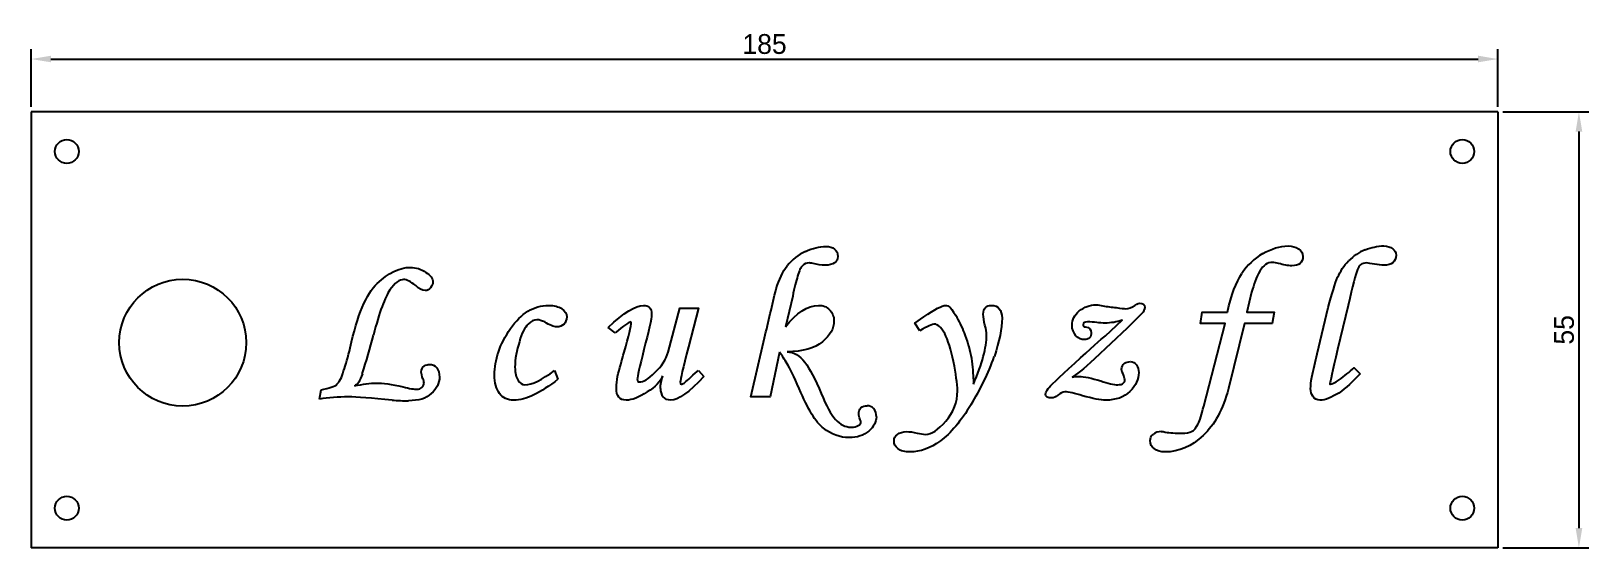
# Model space of a CAD drawing. Header units: millimetres. Extents: x 34 to 5984, y -3597 to 314.
# Drawn here: x 5787.5 to 5984, y 104.9 to 170.1 of the extents above; entities that cross this region are included whole.
import ezdxf

# ---------------------------------------------------------------- set-up
doc = ezdxf.new("R2010")
doc.units = ezdxf.units.MM
doc.dimstyles.new('ISO-25', dxfattribs={"dimtxt": 2.5, "dimasz": 2.5, "dimexe": 1.25, "dimexo": 0.625, "dimtad": 1, "dimdsep": 46, "dimtxsty": 'Standard', "dimcen": 2.5, "dimadec": 0, "dimazin": 0, "dimtfac": 1, "dimtmove": 0, "dimatfit": 3, "dimfxl": 1, "dimarcsym": 0})

# ---------------------------------------------------------------- blocks, each defined once
blk = doc.blocks.new('*D175')
at = {"color": 0, "lineweight": -2, "transparency": 16777216}
for p, q in [((5787.5, 160.52), (5787.5, 167.8)), ((5972.5, 160.52), (5972.5, 167.8)), ((5790, 166.55), (5970, 166.55))]:
    blk.add_line(p, q, dxfattribs=at)
at = {"color": 0, "transparency": 16777216}
for points in [[(5790, 166.97), (5790, 166.14), (5787.5, 166.55)], [(5970, 166.97), (5970, 166.14), (5972.5, 166.55)]]:
    blk.add_solid(points, dxfattribs=at)
at = {"layer": 'Defpoints', "color": 0, "transparency": 16777216}
for p in [(5972.5, 166.55), (5787.5, 159.89), (5972.5, 159.89)]:
    blk.add_point(p, dxfattribs=at)
at = {"color": 0, "transparency": 16777216, "insert": (5880, 168.43), "char_height": 2.5, "attachment_point": 5}
blk.add_mtext('185', dxfattribs=at)
blk = doc.blocks.new('*D176')
at = {"color": 0, "lineweight": -2, "transparency": 16777216}
for p, q in [((5973.12, 159.89), (5983.96, 159.89)), ((5982.71, 157.39), (5982.71, 107.39)), ((5973.12, 104.89), (5983.96, 104.89))]:
    blk.add_line(p, q, dxfattribs=at)
at = {"color": 0, "transparency": 16777216}
for points in [[(5982.29, 157.39), (5983.13, 157.39), (5982.71, 159.89)], [(5982.29, 107.39), (5983.13, 107.39), (5982.71, 104.89)]]:
    blk.add_solid(points, dxfattribs=at)
at = {"layer": 'Defpoints', "color": 0, "transparency": 16777216}
for p in [(5972.5, 159.89), (5972.5, 104.89), (5982.71, 104.89)]:
    blk.add_point(p, dxfattribs=at)
at = {"color": 0, "transparency": 16777216, "insert": (5980.84, 132.39), "char_height": 2.5, "attachment_point": 5, "rotation": 90}
blk.add_mtext('55', dxfattribs=at)

msp = doc.modelspace()

# ---------------------------------------------------------------- linework, layer by layer
for p, q in [((5972.5, 159.891), (5787.5, 159.891)), ((5787.5, 159.891), (5787.5, 104.891)), ((5972.5, 159.891), (5972.5, 104.891)), ((5972.5, 104.891), (5787.5, 104.891))]:
    msp.add_line(p, q)
at = {"color": 1, "lineweight": 25}
for points in [[(5881.876, 129.565), (5880.694, 123.936), (5878.262, 123.936), (5880, 131.372, -0.0031204), (5881.459, 137.557)], [(5906.338, 126.229, 0.0498004), (5906.06, 129.148, 0.038632), (5905.226, 131.997, 0.0472897), (5904.114, 134.221)], [(5923.017, 131.65), (5925.102, 133.595, -0.0784466), (5922.947, 133.248)], [(5949.008, 126.438, -0.0108159), (5949.703, 129.356), (5951.092, 135.194)], [(5952.482, 126.09, 0.0230032), (5954.359, 127.619), (5955.123, 126.854)], [(5894.107, 121.434, 0.1653257), (5893.759, 122.476, 0.2044553), (5892.926, 122.824)]]:
    msp.add_lwpolyline(points, format="xyb", dxfattribs=at)
for points in [[(5883.544, 136.653), (5882.64, 132.762)], [(5941.433, 137.14), (5940.807, 134.638), (5944.282, 134.638), (5944.004, 133.178), (5940.529, 133.178), (5938.514, 124.978)], [(5867.838, 129.565), (5869.297, 135.124), (5871.66, 135.124), (5870.409, 130.26)], [(5899.597, 132.275), (5898.972, 133.248), (5900.083, 134.012)], [(5927.742, 134.638), (5925.727, 132.623), (5921.627, 128.731)], [(5935.387, 122.754), (5938.097, 133.178), (5934.97, 133.178), (5935.178, 134.638), (5938.375, 134.638)], [(5953.594, 135.472), (5952.274, 129.912)], [(5861.167, 131.997), (5860.263, 132.692)], [(5853.522, 127.271), (5853.939, 126.16)], [(5871.66, 127.271), (5872.355, 126.507)], [(5823.848, 123.658), (5824.056, 124.839)]]:
    msp.add_lwpolyline(points, dxfattribs=at)
at = {"color": 1}
for centre, radius in [((5792, 154.891), 1.5), ((5968, 154.891), 1.5), ((5806.62, 130.78), 8), ((5792, 109.891), 1.5), ((5968, 109.891), 1.5)]:
    msp.add_circle(centre, radius, dxfattribs=at)
at = {"color": 1, "lineweight": 25}
for centre, radius, start, end in [((5887.896, 136.429), 6.469, 115.19192, 141.27573), ((5947.033, 134.916), 8.244, 120.70659, 146.19711), ((5958.211, 136.539), 6.441, 112.47388, 134.90625), ((5930.253, 189.295), 54.424, 261.99018, 263.75979), ((5756.43, 150.296), 76.518, 342.16012, 345.94913), ((5920.782, 124.315), 9.072, 82.89369, 90.37338), ((5366.415, 263.158), 513.544, 344.56807, 344.92169), ((5876.911, 140.762), 34.153, 328.59012, 339.87123), ((5868.572, 124.968), 1.707, 179.6598, 217.21011), ((5834.913, 148.971), 25.522, 265.74873, 270.43296), ((5930.025, 117.851), 1.707, 89.65992, 127.21007)]:
    msp.add_arc(centre, radius, start, end, dxfattribs=at)
for points in [[(5885.142, 142.282), (5886.046, 142.699), (5886.949, 142.908), (5887.713, 142.908)], [(5885.142, 142.282), (5886.046, 142.699), (5886.949, 142.908), (5887.713, 142.908)], [(5889.242, 141.657), (5889.242, 140.962), (5888.686, 140.545), (5887.644, 140.545)], [(5889.242, 141.657), (5889.242, 140.962), (5888.686, 140.545), (5887.644, 140.545)], [(5887.713, 142.908), (5888.2, 142.908), (5888.547, 142.838), (5888.825, 142.56)], [(5887.713, 142.908), (5888.2, 142.908), (5888.547, 142.838), (5888.825, 142.56)], [(5888.825, 142.56), (5889.103, 142.352), (5889.242, 142.074), (5889.242, 141.657)], [(5888.825, 142.56), (5889.103, 142.352), (5889.242, 142.074), (5889.242, 141.657)], [(5942.823, 142.004), (5943.935, 142.63), (5944.977, 142.977), (5946.019, 142.977)], [(5942.823, 142.004), (5943.935, 142.63), (5944.977, 142.977), (5946.019, 142.977)], [(5946.019, 142.977), (5946.575, 142.977), (5946.992, 142.838), (5947.34, 142.63)], [(5946.019, 142.977), (5946.575, 142.977), (5946.992, 142.838), (5947.34, 142.63)], [(5947.896, 141.657), (5947.896, 140.892), (5947.409, 140.475), (5946.506, 140.475)], [(5947.896, 141.657), (5947.896, 140.892), (5947.409, 140.475), (5946.506, 140.475)], [(5947.34, 142.63), (5947.687, 142.352), (5947.896, 142.074), (5947.896, 141.657)], [(5947.34, 142.63), (5947.687, 142.352), (5947.896, 142.074), (5947.896, 141.657)], [(5955.749, 142.491), (5956.513, 142.769), (5957.277, 142.977), (5958.111, 142.977)], [(5955.749, 142.491), (5956.513, 142.769), (5957.277, 142.977), (5958.111, 142.977)], [(5958.111, 142.977), (5958.598, 142.977), (5958.945, 142.838), (5959.223, 142.63)], [(5958.111, 142.977), (5958.598, 142.977), (5958.945, 142.838), (5959.223, 142.63)], [(5959.64, 141.796), (5959.64, 140.962), (5959.084, 140.545), (5958.111, 140.545)], [(5959.64, 141.796), (5959.64, 140.962), (5959.084, 140.545), (5958.111, 140.545)], [(5959.223, 142.63), (5959.501, 142.421), (5959.64, 142.143), (5959.64, 141.796)], [(5959.223, 142.63), (5959.501, 142.421), (5959.64, 142.143), (5959.64, 141.796)], [(5831.145, 138.252), (5832.535, 139.572), (5833.925, 140.267), (5835.315, 140.267)], [(5831.145, 138.252), (5832.535, 139.572), (5833.925, 140.267), (5835.315, 140.267)], [(5835.315, 140.267), (5836.079, 140.267), (5836.704, 140.058), (5837.26, 139.641)], [(5835.315, 140.267), (5836.079, 140.267), (5836.704, 140.058), (5837.26, 139.641)], [(5837.26, 139.641), (5837.886, 139.294), (5838.164, 138.877), (5838.164, 138.391)], [(5837.26, 139.641), (5837.886, 139.294), (5838.164, 138.877), (5838.164, 138.391)], [(5881.459, 137.557), (5881.806, 138.738), (5882.293, 139.711), (5882.849, 140.475)], [(5881.459, 137.557), (5881.806, 138.738), (5882.293, 139.711), (5882.849, 140.475)], [(5884.795, 140.475), (5884.517, 140.267), (5884.378, 139.85), (5884.169, 139.155)], [(5884.795, 140.475), (5884.517, 140.267), (5884.378, 139.85), (5884.169, 139.155)], [(5885.629, 140.823), (5885.281, 140.823), (5885.003, 140.753), (5884.795, 140.475)], [(5885.629, 140.823), (5885.281, 140.823), (5885.003, 140.753), (5884.795, 140.475)], [(5886.115, 140.753), (5885.907, 140.823), (5885.768, 140.823), (5885.629, 140.823)], [(5886.115, 140.753), (5885.907, 140.823), (5885.768, 140.823), (5885.629, 140.823)], [(5887.644, 140.545), (5887.157, 140.545), (5886.671, 140.614), (5886.115, 140.753)], [(5887.644, 140.545), (5887.157, 140.545), (5886.671, 140.614), (5886.115, 140.753)], [(5938.375, 134.638), (5938.861, 136.792), (5939.487, 138.391), (5940.182, 139.502)], [(5938.375, 134.638), (5938.861, 136.792), (5939.487, 138.391), (5940.182, 139.502)], [(5942.475, 139.78), (5941.989, 139.016), (5941.711, 138.113), (5941.433, 137.14)], [(5942.475, 139.78), (5941.989, 139.016), (5941.711, 138.113), (5941.433, 137.14)], [(5944.074, 140.892), (5943.448, 140.892), (5942.892, 140.545), (5942.475, 139.78)], [(5944.074, 140.892), (5943.448, 140.892), (5942.892, 140.545), (5942.475, 139.78)], [(5944.838, 140.753), (5944.56, 140.823), (5944.282, 140.892), (5944.074, 140.892)], [(5944.838, 140.753), (5944.56, 140.823), (5944.282, 140.892), (5944.074, 140.892)], [(5946.506, 140.475), (5946.019, 140.475), (5945.463, 140.614), (5944.838, 140.753)], [(5946.506, 140.475), (5946.019, 140.475), (5945.463, 140.614), (5944.838, 140.753)], [(5952.274, 139.016), (5952.621, 139.78), (5953.038, 140.475), (5953.664, 141.101)], [(5952.274, 139.016), (5952.621, 139.78), (5953.038, 140.475), (5953.664, 141.101)], [(5954.776, 139.989), (5954.567, 139.433), (5954.15, 137.904), (5953.594, 135.472)], [(5954.776, 139.989), (5954.567, 139.433), (5954.15, 137.904), (5953.594, 135.472)], [(5955.888, 140.823), (5955.332, 140.823), (5954.984, 140.545), (5954.776, 139.989)], [(5955.888, 140.823), (5955.332, 140.823), (5954.984, 140.545), (5954.776, 139.989)], [(5956.93, 140.684), (5956.513, 140.753), (5956.166, 140.823), (5955.888, 140.823)], [(5956.93, 140.684), (5956.513, 140.753), (5956.166, 140.823), (5955.888, 140.823)], [(5958.111, 140.545), (5957.764, 140.545), (5957.347, 140.614), (5956.93, 140.684)], [(5958.111, 140.545), (5957.764, 140.545), (5957.347, 140.614), (5956.93, 140.684)], [(5827.74, 130.121), (5828.643, 134.221), (5829.755, 136.931), (5831.145, 138.252)], [(5827.74, 130.121), (5828.643, 134.221), (5829.755, 136.931), (5831.145, 138.252)], [(5834.481, 138.738), (5833.925, 138.738), (5833.369, 138.321), (5832.743, 137.418)], [(5834.481, 138.738), (5833.925, 138.738), (5833.369, 138.321), (5832.743, 137.418)], [(5836.009, 137.974), (5835.384, 138.46), (5834.898, 138.738), (5834.481, 138.738)], [(5836.009, 137.974), (5835.384, 138.46), (5834.898, 138.738), (5834.481, 138.738)], [(5837.191, 137.348), (5836.774, 137.348), (5836.426, 137.557), (5836.009, 137.974)], [(5837.191, 137.348), (5836.774, 137.348), (5836.426, 137.557), (5836.009, 137.974)], [(5837.886, 137.696), (5837.677, 137.487), (5837.469, 137.348), (5837.191, 137.348)], [(5837.886, 137.696), (5837.677, 137.487), (5837.469, 137.348), (5837.191, 137.348)], [(5838.164, 138.391), (5838.164, 138.182), (5838.025, 137.974), (5837.886, 137.696)], [(5838.164, 138.391), (5838.164, 138.182), (5838.025, 137.974), (5837.886, 137.696)], [(5884.169, 139.155), (5883.961, 138.53), (5883.752, 137.696), (5883.544, 136.653)], [(5884.169, 139.155), (5883.961, 138.53), (5883.752, 137.696), (5883.544, 136.653)], [(5951.092, 135.194), (5951.579, 137.001), (5951.926, 138.252), (5952.274, 139.016)], [(5951.092, 135.194), (5951.579, 137.001), (5951.926, 138.252), (5952.274, 139.016)], [(5832.743, 137.418), (5832.118, 136.514), (5831.423, 134.638), (5830.658, 131.719)], [(5832.743, 137.418), (5832.118, 136.514), (5831.423, 134.638), (5830.658, 131.719)], [(5926.7, 135.472), (5926.839, 135.611), (5927.047, 135.68), (5927.325, 135.75)], [(5926.7, 135.472), (5926.839, 135.611), (5927.047, 135.68), (5927.325, 135.75)], [(5927.325, 135.75), (5927.742, 135.75), (5927.951, 135.611), (5927.951, 135.194)], [(5927.325, 135.75), (5927.742, 135.75), (5927.951, 135.611), (5927.951, 135.194)], [(5847.963, 132.553), (5849.283, 134.499), (5850.881, 135.472), (5852.758, 135.472)], [(5847.963, 132.553), (5849.283, 134.499), (5850.881, 135.472), (5852.758, 135.472)], [(5851.298, 133.665), (5850.951, 133.665), (5850.534, 133.456), (5850.186, 133.109)], [(5851.298, 133.665), (5850.951, 133.665), (5850.534, 133.456), (5850.186, 133.109)], [(5852.271, 133.387), (5851.924, 133.526), (5851.576, 133.665), (5851.298, 133.665)], [(5852.271, 133.387), (5851.924, 133.526), (5851.576, 133.665), (5851.298, 133.665)], [(5852.758, 135.472), (5853.453, 135.472), (5854.009, 135.333), (5854.426, 135.055)], [(5852.758, 135.472), (5853.453, 135.472), (5854.009, 135.333), (5854.426, 135.055)], [(5854.426, 135.055), (5854.842, 134.777), (5855.051, 134.429), (5855.051, 134.012)], [(5854.426, 135.055), (5854.842, 134.777), (5855.051, 134.429), (5855.051, 134.012)], [(5855.051, 134.012), (5855.051, 133.665), (5854.912, 133.317), (5854.704, 133.109)], [(5855.051, 134.012), (5855.051, 133.665), (5854.912, 133.317), (5854.704, 133.109)], [(5860.263, 132.692), (5862.278, 134.568), (5863.738, 135.472), (5864.711, 135.472)], [(5860.263, 132.692), (5862.278, 134.568), (5863.738, 135.472), (5864.711, 135.472)], [(5864.711, 135.472), (5865.406, 135.472), (5865.753, 135.124), (5865.753, 134.36)], [(5864.711, 135.472), (5865.406, 135.472), (5865.753, 135.124), (5865.753, 134.36)], [(5865.753, 134.36), (5865.753, 133.734), (5865.406, 132.206), (5864.78, 129.912)], [(5865.753, 134.36), (5865.753, 133.734), (5865.406, 132.206), (5864.78, 129.912)], [(5882.64, 132.762), (5884.03, 134.568), (5885.42, 135.472), (5886.81, 135.472)], [(5882.64, 132.762), (5884.03, 134.568), (5885.42, 135.472), (5886.81, 135.472)], [(5886.81, 135.472), (5887.366, 135.472), (5887.852, 135.333), (5888.2, 134.916)], [(5886.81, 135.472), (5887.366, 135.472), (5887.852, 135.333), (5888.2, 134.916)], [(5888.2, 134.916), (5888.547, 134.568), (5888.756, 134.082), (5888.756, 133.526)], [(5888.2, 134.916), (5888.547, 134.568), (5888.756, 134.082), (5888.756, 133.526)], [(5900.083, 134.012), (5901.473, 134.985), (5902.446, 135.472), (5902.794, 135.472)], [(5900.083, 134.012), (5901.473, 134.985), (5902.446, 135.472), (5902.794, 135.472)], [(5902.794, 135.472), (5903.002, 135.472), (5903.211, 135.402), (5903.35, 135.263)], [(5902.794, 135.472), (5903.002, 135.472), (5903.211, 135.402), (5903.35, 135.263)], [(5903.35, 135.263), (5903.419, 135.194), (5903.697, 134.846), (5904.114, 134.221)], [(5903.35, 135.263), (5903.419, 135.194), (5903.697, 134.846), (5904.114, 134.221)], [(5907.589, 134.36), (5907.589, 135.124), (5907.936, 135.472), (5908.631, 135.472)], [(5907.589, 134.36), (5907.589, 135.124), (5907.936, 135.472), (5908.631, 135.472)], [(5907.797, 132.97), (5907.658, 133.526), (5907.589, 133.943), (5907.589, 134.36)], [(5907.797, 132.97), (5907.658, 133.526), (5907.589, 133.943), (5907.589, 134.36)], [(5908.631, 135.472), (5909.048, 135.472), (5909.396, 135.333), (5909.604, 135.055)], [(5908.631, 135.472), (5909.048, 135.472), (5909.396, 135.333), (5909.604, 135.055)], [(5909.952, 133.873), (5909.952, 132.553), (5909.604, 130.955), (5908.979, 129.009)], [(5909.952, 133.873), (5909.952, 132.553), (5909.604, 130.955), (5908.979, 129.009)], [(5909.604, 135.055), (5909.813, 134.777), (5909.952, 134.36), (5909.952, 133.873)], [(5909.604, 135.055), (5909.813, 134.777), (5909.952, 134.36), (5909.952, 133.873)], [(5918.778, 132.97), (5918.778, 133.665), (5919.125, 134.29), (5919.681, 134.777)], [(5918.778, 132.97), (5918.778, 133.665), (5919.125, 134.29), (5919.681, 134.777)], [(5919.681, 134.777), (5920.306, 135.263), (5921.001, 135.541), (5921.835, 135.541)], [(5919.681, 134.777), (5920.306, 135.263), (5921.001, 135.541), (5921.835, 135.541)], [(5921.835, 135.541), (5922.113, 135.541), (5922.391, 135.472), (5922.669, 135.402)], [(5921.835, 135.541), (5922.113, 135.541), (5922.391, 135.472), (5922.669, 135.402)], [(5924.337, 135.194), (5924.963, 135.124), (5925.379, 135.055), (5925.518, 135.055)], [(5924.337, 135.194), (5924.963, 135.124), (5925.379, 135.055), (5925.518, 135.055)], [(5925.518, 135.055), (5925.935, 135.055), (5926.283, 135.194), (5926.7, 135.472)], [(5925.518, 135.055), (5925.935, 135.055), (5926.283, 135.194), (5926.7, 135.472)], [(5927.951, 135.194), (5927.951, 135.055), (5927.881, 134.916), (5927.742, 134.638)], [(5927.951, 135.194), (5927.951, 135.055), (5927.881, 134.916), (5927.742, 134.638)], [(5845.947, 126.715), (5845.947, 128.592), (5846.573, 130.538), (5847.963, 132.553)], [(5845.947, 126.715), (5845.947, 128.592), (5846.573, 130.538), (5847.963, 132.553)], [(5850.186, 133.109), (5849.769, 132.692), (5849.352, 131.997), (5849.074, 130.885)], [(5850.186, 133.109), (5849.769, 132.692), (5849.352, 131.997), (5849.074, 130.885)], [(5853.8, 132.762), (5853.383, 132.762), (5852.897, 132.97), (5852.271, 133.387)], [(5853.8, 132.762), (5853.383, 132.762), (5852.897, 132.97), (5852.271, 133.387)], [(5854.704, 133.109), (5854.495, 132.901), (5854.148, 132.762), (5853.8, 132.762)], [(5854.704, 133.109), (5854.495, 132.901), (5854.148, 132.762), (5853.8, 132.762)], [(5863.182, 133.387), (5862.904, 133.387), (5862.209, 132.901), (5861.167, 131.997)], [(5863.182, 133.387), (5862.904, 133.387), (5862.209, 132.901), (5861.167, 131.997)], [(5862.278, 129.565), (5862.904, 131.65), (5863.182, 132.901), (5863.182, 133.317)], [(5862.278, 129.565), (5862.904, 131.65), (5863.182, 132.901), (5863.182, 133.317)], [(5863.182, 133.317), (5863.182, 133.387), (5863.182, 133.387), (5863.182, 133.387)], [(5863.182, 133.317), (5863.182, 133.387), (5863.182, 133.387), (5863.182, 133.387)], [(5888.756, 133.526), (5888.756, 132.553), (5888.269, 131.719), (5887.296, 130.885)], [(5888.756, 133.526), (5888.756, 132.553), (5888.269, 131.719), (5887.296, 130.885)], [(5901.473, 133.109), (5901.126, 133.109), (5900.5, 132.831), (5899.597, 132.275)], [(5901.473, 133.109), (5901.126, 133.109), (5900.5, 132.831), (5899.597, 132.275)], [(5902.724, 131.928), (5902.238, 132.762), (5901.821, 133.109), (5901.473, 133.109)], [(5902.724, 131.928), (5902.238, 132.762), (5901.821, 133.109), (5901.473, 133.109)], [(5903.836, 128.383), (5903.489, 129.912), (5903.141, 131.094), (5902.724, 131.928)], [(5903.836, 128.383), (5903.489, 129.912), (5903.141, 131.094), (5902.724, 131.928)], [(5906.338, 125.534), (5907.45, 128.105), (5908.006, 130.19), (5908.006, 131.719)], [(5906.338, 125.534), (5907.45, 128.105), (5908.006, 130.19), (5908.006, 131.719)], [(5908.006, 131.719), (5908.006, 132.067), (5907.936, 132.484), (5907.797, 132.97)], [(5908.006, 131.719), (5908.006, 132.067), (5907.936, 132.484), (5907.797, 132.97)], [(5919.264, 131.65), (5918.986, 131.997), (5918.778, 132.484), (5918.778, 132.97)], [(5919.264, 131.65), (5918.986, 131.997), (5918.778, 132.484), (5918.778, 132.97)], [(5919.125, 128.175), (5921.14, 130.051), (5922.461, 131.233), (5923.017, 131.65)], [(5919.125, 128.175), (5921.14, 130.051), (5922.461, 131.233), (5923.017, 131.65)], [(5920.376, 131.163), (5919.959, 131.163), (5919.611, 131.302), (5919.264, 131.65)], [(5920.376, 131.163), (5919.959, 131.163), (5919.611, 131.302), (5919.264, 131.65)], [(5920.723, 133.387), (5920.376, 133.387), (5920.167, 133.317), (5920.167, 133.039)], [(5920.723, 133.387), (5920.376, 133.387), (5920.167, 133.317), (5920.167, 133.039)], [(5920.167, 133.039), (5920.167, 132.901), (5920.237, 132.762), (5920.445, 132.762)], [(5920.167, 133.039), (5920.167, 132.901), (5920.237, 132.762), (5920.445, 132.762)], [(5920.445, 132.762), (5921.001, 132.692), (5921.21, 132.484), (5921.21, 131.997)], [(5920.445, 132.762), (5921.001, 132.692), (5921.21, 132.484), (5921.21, 131.997)], [(5921.21, 131.997), (5921.21, 131.789), (5921.14, 131.58), (5921.001, 131.372)], [(5921.21, 131.997), (5921.21, 131.789), (5921.14, 131.58), (5921.001, 131.372)], [(5922.947, 133.248), (5922.6, 133.248), (5922.252, 133.248), (5921.905, 133.317)], [(5922.947, 133.248), (5922.6, 133.248), (5922.252, 133.248), (5921.905, 133.317)], [(5826.906, 127.202), (5827.184, 127.966), (5827.462, 129.009), (5827.74, 130.121)], [(5826.906, 127.202), (5827.184, 127.966), (5827.462, 129.009), (5827.74, 130.121)], [(5849.074, 130.885), (5848.727, 129.773), (5848.518, 128.731), (5848.518, 127.688)], [(5849.074, 130.885), (5848.727, 129.773), (5848.518, 128.731), (5848.518, 127.688)], [(5864.78, 129.912), (5864.224, 127.688), (5863.946, 126.438), (5863.946, 126.229)], [(5864.78, 129.912), (5864.224, 127.688), (5863.946, 126.438), (5863.946, 126.229)], [(5870.409, 130.26), (5869.714, 127.549), (5869.367, 126.09), (5869.367, 125.812)], [(5870.409, 130.26), (5869.714, 127.549), (5869.367, 126.09), (5869.367, 125.812)], [(5887.296, 130.885), (5886.324, 130.051), (5884.795, 129.634), (5882.849, 129.634)], [(5887.296, 130.885), (5886.324, 130.051), (5884.795, 129.634), (5882.849, 129.634)], [(5921.001, 131.372), (5920.793, 131.233), (5920.584, 131.163), (5920.376, 131.163)], [(5921.001, 131.372), (5920.793, 131.233), (5920.584, 131.163), (5920.376, 131.163)], [(5952.274, 129.912), (5951.648, 127.132), (5951.301, 125.743), (5951.301, 125.673)], [(5952.274, 129.912), (5951.648, 127.132), (5951.301, 125.743), (5951.301, 125.673)], [(5836.704, 127.063), (5836.704, 127.41), (5836.843, 127.688), (5837.052, 127.827)], [(5836.704, 127.063), (5836.704, 127.41), (5836.843, 127.688), (5837.052, 127.827)], [(5837.052, 127.827), (5837.33, 127.966), (5837.538, 128.036), (5837.747, 128.036)], [(5837.052, 127.827), (5837.33, 127.966), (5837.538, 128.036), (5837.747, 128.036)], [(5837.747, 128.036), (5838.094, 128.036), (5838.442, 127.897), (5838.65, 127.619)], [(5837.747, 128.036), (5838.094, 128.036), (5838.442, 127.897), (5838.65, 127.619)], [(5866.17, 126.993), (5867.004, 127.758), (5867.56, 128.661), (5867.838, 129.565)], [(5866.17, 126.993), (5867.004, 127.758), (5867.56, 128.661), (5867.838, 129.565)], [(5882.849, 128.105), (5882.501, 128.661), (5882.223, 129.148), (5881.876, 129.565)], [(5882.849, 128.105), (5882.501, 128.661), (5882.223, 129.148), (5881.876, 129.565)], [(5882.849, 129.634), (5883.683, 129.565), (5884.447, 129.148), (5885.073, 128.314)], [(5882.849, 129.634), (5883.683, 129.565), (5884.447, 129.148), (5885.073, 128.314)], [(5884.378, 124.978), (5883.683, 126.507), (5883.196, 127.549), (5882.849, 128.105)], [(5884.378, 124.978), (5883.683, 126.507), (5883.196, 127.549), (5882.849, 128.105)], [(5885.073, 128.314), (5885.698, 127.48), (5886.393, 126.16), (5887.157, 124.353)], [(5885.073, 128.314), (5885.698, 127.48), (5886.393, 126.16), (5887.157, 124.353)], [(5904.323, 124.7), (5904.323, 125.604), (5904.114, 126.854), (5903.836, 128.383)], [(5904.323, 124.7), (5904.323, 125.604), (5904.114, 126.854), (5903.836, 128.383)], [(5915.789, 124.978), (5915.928, 125.256), (5917.04, 126.299), (5919.125, 128.175)], [(5915.789, 124.978), (5915.928, 125.256), (5917.04, 126.299), (5919.125, 128.175)], [(5921.627, 128.731), (5920.237, 127.41), (5919.264, 126.646), (5918.778, 126.438)], [(5921.627, 128.731), (5920.237, 127.41), (5919.264, 126.646), (5918.778, 126.438)], [(5925.032, 127.41), (5925.032, 127.758), (5925.171, 127.966), (5925.379, 128.175)], [(5925.032, 127.41), (5925.032, 127.758), (5925.171, 127.966), (5925.379, 128.175)], [(5925.379, 128.175), (5925.588, 128.314), (5925.866, 128.383), (5926.144, 128.383)], [(5925.379, 128.175), (5925.588, 128.314), (5925.866, 128.383), (5926.144, 128.383)], [(5926.144, 128.383), (5926.491, 128.383), (5926.7, 128.244), (5926.908, 127.966)], [(5926.144, 128.383), (5926.491, 128.383), (5926.7, 128.244), (5926.908, 127.966)], [(5926.908, 127.966), (5927.117, 127.688), (5927.186, 127.341), (5927.186, 126.993)], [(5926.908, 127.966), (5927.117, 127.688), (5927.186, 127.341), (5927.186, 126.993)], [(5826.072, 125.534), (5826.35, 125.812), (5826.697, 126.368), (5826.906, 127.202)], [(5826.072, 125.534), (5826.35, 125.812), (5826.697, 126.368), (5826.906, 127.202)], [(5829.269, 126.854), (5828.991, 125.951), (5828.643, 125.465), (5828.296, 125.326)], [(5829.269, 126.854), (5828.991, 125.951), (5828.643, 125.465), (5828.296, 125.326)], [(5836.913, 126.229), (5836.774, 126.576), (5836.704, 126.854), (5836.704, 127.063)], [(5836.913, 126.229), (5836.774, 126.576), (5836.704, 126.854), (5836.704, 127.063)], [(5837.052, 125.673), (5837.052, 125.812), (5836.982, 126.021), (5836.913, 126.229)], [(5837.052, 125.673), (5837.052, 125.812), (5836.982, 126.021), (5836.913, 126.229)], [(5838.998, 126.438), (5838.998, 125.673), (5838.65, 124.909), (5837.955, 124.353)], [(5838.998, 126.438), (5838.998, 125.673), (5838.65, 124.909), (5837.955, 124.353)], [(5838.65, 127.619), (5838.859, 127.271), (5838.998, 126.924), (5838.998, 126.438)], [(5838.65, 127.619), (5838.859, 127.271), (5838.998, 126.924), (5838.998, 126.438)], [(5846.573, 124.353), (5846.156, 124.909), (5845.947, 125.673), (5845.947, 126.715)], [(5846.573, 124.353), (5846.156, 124.909), (5845.947, 125.673), (5845.947, 126.715)], [(5853.939, 126.16), (5851.715, 124.422), (5849.908, 123.519), (5848.38, 123.519)], [(5853.939, 126.16), (5851.715, 124.422), (5849.908, 123.519), (5848.38, 123.519)], [(5848.518, 127.688), (5848.518, 126.924), (5848.657, 126.368), (5848.935, 126.021)], [(5848.518, 127.688), (5848.518, 126.924), (5848.657, 126.368), (5848.935, 126.021)], [(5848.935, 126.021), (5849.144, 125.673), (5849.422, 125.465), (5849.769, 125.465)], [(5848.935, 126.021), (5849.144, 125.673), (5849.422, 125.465), (5849.769, 125.465)], [(5849.769, 125.465), (5850.673, 125.465), (5851.924, 126.09), (5853.522, 127.271)], [(5849.769, 125.465), (5850.673, 125.465), (5851.924, 126.09), (5853.522, 127.271)], [(5861.305, 125.048), (5861.305, 125.534), (5861.375, 126.021), (5861.444, 126.507)], [(5861.305, 125.048), (5861.305, 125.534), (5861.375, 126.021), (5861.444, 126.507)], [(5863.946, 126.229), (5863.946, 126.09), (5863.946, 126.021), (5864.016, 125.882)], [(5863.946, 126.229), (5863.946, 126.09), (5863.946, 126.021), (5864.016, 125.882)], [(5864.016, 125.882), (5864.085, 125.812), (5864.155, 125.812), (5864.224, 125.812)], [(5864.016, 125.882), (5864.085, 125.812), (5864.155, 125.812), (5864.224, 125.812)], [(5864.224, 125.812), (5864.711, 125.812), (5865.336, 126.16), (5866.17, 126.993)], [(5864.224, 125.812), (5864.711, 125.812), (5865.336, 126.16), (5866.17, 126.993)], [(5867.143, 126.576), (5866.865, 125.882), (5866.24, 125.187), (5865.197, 124.561)], [(5867.143, 126.576), (5866.865, 125.882), (5866.24, 125.187), (5865.197, 124.561)], [(5866.865, 124.978), (5866.865, 125.534), (5867.004, 126.021), (5867.143, 126.576)], [(5866.865, 124.978), (5866.865, 125.534), (5867.004, 126.021), (5867.143, 126.576)], [(5872.355, 126.507), (5870.479, 124.492), (5869.089, 123.519), (5868.185, 123.519)], [(5872.355, 126.507), (5870.479, 124.492), (5869.089, 123.519), (5868.185, 123.519)], [(5869.367, 125.812), (5869.367, 125.604), (5869.367, 125.534), (5869.506, 125.534)], [(5869.367, 125.812), (5869.367, 125.604), (5869.367, 125.534), (5869.506, 125.534)], [(5869.853, 125.673), (5870.062, 125.812), (5870.618, 126.368), (5871.66, 127.271)], [(5869.853, 125.673), (5870.062, 125.812), (5870.618, 126.368), (5871.66, 127.271)], [(5906.338, 126.229), (5906.338, 125.882), (5906.338, 125.673), (5906.338, 125.534)], [(5906.338, 126.229), (5906.338, 125.882), (5906.338, 125.673), (5906.338, 125.534)], [(5918.778, 126.438), (5919.055, 126.507), (5919.403, 126.507), (5919.681, 126.507)], [(5918.778, 126.438), (5919.055, 126.507), (5919.403, 126.507), (5919.681, 126.507)], [(5919.681, 126.507), (5920.306, 126.507), (5921.21, 126.299), (5922.391, 125.951)], [(5919.681, 126.507), (5920.306, 126.507), (5921.21, 126.299), (5922.391, 125.951)], [(5922.391, 125.951), (5923.295, 125.604), (5924.059, 125.465), (5924.546, 125.465)], [(5922.391, 125.951), (5923.295, 125.604), (5924.059, 125.465), (5924.546, 125.465)], [(5925.31, 126.576), (5925.171, 126.924), (5925.032, 127.202), (5925.032, 127.41)], [(5925.31, 126.576), (5925.171, 126.924), (5925.032, 127.202), (5925.032, 127.41)], [(5925.241, 125.673), (5925.379, 125.812), (5925.449, 125.882), (5925.449, 126.021)], [(5925.241, 125.673), (5925.379, 125.812), (5925.449, 125.882), (5925.449, 126.021)], [(5925.449, 126.021), (5925.449, 126.16), (5925.379, 126.368), (5925.31, 126.576)], [(5925.449, 126.021), (5925.449, 126.16), (5925.379, 126.368), (5925.31, 126.576)], [(5927.186, 126.993), (5927.186, 126.16), (5926.839, 125.395), (5926.074, 124.631)], [(5927.186, 126.993), (5927.186, 126.16), (5926.839, 125.395), (5926.074, 124.631)], [(5948.869, 124.978), (5948.869, 125.326), (5948.938, 125.812), (5949.008, 126.438)], [(5948.869, 124.978), (5948.869, 125.326), (5948.938, 125.812), (5949.008, 126.438)], [(5951.37, 125.534), (5951.509, 125.534), (5951.926, 125.673), (5952.482, 126.09)], [(5951.37, 125.534), (5951.509, 125.534), (5951.926, 125.673), (5952.482, 126.09)], [(5955.123, 126.854), (5954.22, 125.882), (5953.316, 125.048), (5952.413, 124.422)], [(5955.123, 126.854), (5954.22, 125.882), (5953.316, 125.048), (5952.413, 124.422)], [(5827.531, 123.936), (5826.211, 123.936), (5824.96, 123.797), (5823.848, 123.658)], [(5827.531, 123.936), (5826.211, 123.936), (5824.96, 123.797), (5823.848, 123.658)], [(5824.056, 124.839), (5825.099, 125.048), (5825.794, 125.256), (5826.072, 125.534)], [(5824.056, 124.839), (5825.099, 125.048), (5825.794, 125.256), (5826.072, 125.534)], [(5833.021, 123.519), (5830.45, 123.797), (5828.574, 123.936), (5827.531, 123.936)], [(5833.021, 123.519), (5830.45, 123.797), (5828.574, 123.936), (5827.531, 123.936)], [(5828.296, 125.326), (5829.338, 125.534), (5830.241, 125.673), (5831.006, 125.673)], [(5828.296, 125.326), (5829.338, 125.534), (5830.241, 125.673), (5831.006, 125.673)], [(5831.006, 125.673), (5831.84, 125.673), (5832.952, 125.534), (5834.411, 125.187)], [(5831.006, 125.673), (5831.84, 125.673), (5832.952, 125.534), (5834.411, 125.187)], [(5834.411, 125.187), (5835.245, 124.978), (5835.801, 124.909), (5836.148, 124.909)], [(5834.411, 125.187), (5835.245, 124.978), (5835.801, 124.909), (5836.148, 124.909)], [(5837.955, 124.353), (5837.33, 123.727), (5836.357, 123.449), (5835.106, 123.449)], [(5837.955, 124.353), (5837.33, 123.727), (5836.357, 123.449), (5835.106, 123.449)], [(5836.148, 124.909), (5836.426, 124.909), (5836.635, 124.978), (5836.774, 125.117)], [(5836.148, 124.909), (5836.426, 124.909), (5836.635, 124.978), (5836.774, 125.117)], [(5836.774, 125.117), (5836.982, 125.326), (5837.052, 125.465), (5837.052, 125.673)], [(5836.774, 125.117), (5836.982, 125.326), (5837.052, 125.465), (5837.052, 125.673)], [(5848.38, 123.519), (5847.615, 123.519), (5846.99, 123.797), (5846.573, 124.353)], [(5848.38, 123.519), (5847.615, 123.519), (5846.99, 123.797), (5846.573, 124.353)], [(5862.556, 123.519), (5861.722, 123.519), (5861.305, 124.005), (5861.305, 125.048)], [(5862.556, 123.519), (5861.722, 123.519), (5861.305, 124.005), (5861.305, 125.048)], [(5865.197, 124.561), (5864.155, 123.866), (5863.251, 123.519), (5862.556, 123.519)], [(5865.197, 124.561), (5864.155, 123.866), (5863.251, 123.519), (5862.556, 123.519)], [(5868.185, 123.519), (5867.768, 123.519), (5867.491, 123.658), (5867.213, 123.936)], [(5868.185, 123.519), (5867.768, 123.519), (5867.491, 123.658), (5867.213, 123.936)], [(5869.506, 125.534), (5869.575, 125.534), (5869.714, 125.604), (5869.853, 125.673)], [(5869.506, 125.534), (5869.575, 125.534), (5869.714, 125.604), (5869.853, 125.673)], [(5887.435, 119.975), (5886.463, 120.739), (5885.42, 122.407), (5884.378, 124.978)], [(5887.435, 119.975), (5886.463, 120.739), (5885.42, 122.407), (5884.378, 124.978)], [(5887.157, 124.353), (5887.783, 122.824), (5888.339, 121.712), (5888.964, 121.086)], [(5887.157, 124.353), (5887.783, 122.824), (5888.339, 121.712), (5888.964, 121.086)], [(5902.863, 120.878), (5903.836, 121.99), (5904.323, 123.241), (5904.323, 124.7)], [(5902.863, 120.878), (5903.836, 121.99), (5904.323, 123.241), (5904.323, 124.7)], [(5915.442, 124.283), (5915.442, 124.492), (5915.581, 124.7), (5915.789, 124.978)], [(5915.442, 124.283), (5915.442, 124.492), (5915.581, 124.7), (5915.789, 124.978)], [(5916.206, 123.797), (5915.72, 123.797), (5915.442, 123.936), (5915.442, 124.283)], [(5916.206, 123.797), (5915.72, 123.797), (5915.442, 123.936), (5915.442, 124.283)], [(5916.971, 124.144), (5916.693, 123.936), (5916.484, 123.797), (5916.206, 123.797)], [(5916.971, 124.144), (5916.693, 123.936), (5916.484, 123.797), (5916.206, 123.797)], [(5917.874, 124.561), (5917.596, 124.561), (5917.318, 124.422), (5916.971, 124.144)], [(5917.874, 124.561), (5917.596, 124.561), (5917.318, 124.422), (5916.971, 124.144)], [(5920.098, 124.075), (5919.125, 124.422), (5918.361, 124.561), (5917.874, 124.561)], [(5920.098, 124.075), (5919.125, 124.422), (5918.361, 124.561), (5917.874, 124.561)], [(5923.017, 123.519), (5922.391, 123.519), (5921.418, 123.727), (5920.098, 124.075)], [(5923.017, 123.519), (5922.391, 123.519), (5921.418, 123.727), (5920.098, 124.075)], [(5926.074, 124.631), (5925.31, 123.866), (5924.337, 123.519), (5923.017, 123.519)], [(5926.074, 124.631), (5925.31, 123.866), (5924.337, 123.519), (5923.017, 123.519)], [(5924.546, 125.465), (5924.893, 125.465), (5925.102, 125.534), (5925.241, 125.673)], [(5924.546, 125.465), (5924.893, 125.465), (5925.102, 125.534), (5925.241, 125.673)], [(5938.514, 124.978), (5937.819, 122.407), (5936.777, 120.391), (5935.317, 119.071)], [(5938.514, 124.978), (5937.819, 122.407), (5936.777, 120.391), (5935.317, 119.071)], [(5949.147, 124.005), (5948.938, 124.283), (5948.869, 124.631), (5948.869, 124.978)], [(5949.147, 124.005), (5948.938, 124.283), (5948.869, 124.631), (5948.869, 124.978)], [(5950.05, 123.519), (5949.703, 123.519), (5949.355, 123.658), (5949.147, 124.005)], [(5950.05, 123.519), (5949.703, 123.519), (5949.355, 123.658), (5949.147, 124.005)], [(5952.413, 124.422), (5951.509, 123.866), (5950.745, 123.519), (5950.05, 123.519)], [(5952.413, 124.422), (5951.509, 123.866), (5950.745, 123.519), (5950.05, 123.519)], [(5951.301, 125.673), (5951.301, 125.534), (5951.301, 125.534), (5951.37, 125.534)], [(5951.301, 125.673), (5951.301, 125.534), (5951.301, 125.534), (5951.37, 125.534)], [(5891.883, 121.781), (5891.883, 122.059), (5891.953, 122.337), (5892.161, 122.546)], [(5891.883, 121.781), (5891.883, 122.059), (5891.953, 122.337), (5892.161, 122.546)], [(5892.161, 122.546), (5892.37, 122.754), (5892.648, 122.824), (5892.926, 122.824)], [(5892.161, 122.546), (5892.37, 122.754), (5892.648, 122.824), (5892.926, 122.824)], [(5906.06, 122.963), (5904.74, 120.878), (5903.489, 119.349), (5902.168, 118.376)], [(5906.06, 122.963), (5904.74, 120.878), (5903.489, 119.349), (5902.168, 118.376)], [(5934.692, 120.53), (5934.9, 120.947), (5935.109, 121.712), (5935.387, 122.754)], [(5934.692, 120.53), (5934.9, 120.947), (5935.109, 121.712), (5935.387, 122.754)], [(5890.702, 118.793), (5889.52, 118.793), (5888.408, 119.21), (5887.435, 119.975)], [(5890.702, 118.793), (5889.52, 118.793), (5888.408, 119.21), (5887.435, 119.975)], [(5888.964, 121.086), (5889.52, 120.461), (5890.146, 120.114), (5890.91, 120.114)], [(5888.964, 121.086), (5889.52, 120.461), (5890.146, 120.114), (5890.91, 120.114)], [(5890.91, 120.114), (5891.327, 120.114), (5891.605, 120.183), (5891.814, 120.322)], [(5890.91, 120.114), (5891.327, 120.114), (5891.605, 120.183), (5891.814, 120.322)], [(5891.814, 120.322), (5892.022, 120.461), (5892.161, 120.6), (5892.161, 120.808)], [(5891.814, 120.322), (5892.022, 120.461), (5892.161, 120.6), (5892.161, 120.808)], [(5892.022, 121.156), (5891.953, 121.364), (5891.883, 121.573), (5891.883, 121.781)], [(5892.022, 121.156), (5891.953, 121.364), (5891.883, 121.573), (5891.883, 121.781)], [(5892.161, 120.808), (5892.161, 120.878), (5892.092, 121.017), (5892.022, 121.156)], [(5892.161, 120.808), (5892.161, 120.878), (5892.092, 121.017), (5892.022, 121.156)], [(5894.107, 121.434), (5894.107, 120.739), (5893.759, 120.183), (5893.134, 119.627)], [(5894.107, 121.434), (5894.107, 120.739), (5893.759, 120.183), (5893.134, 119.627)], [(5900.292, 119.21), (5901.056, 119.21), (5901.89, 119.766), (5902.863, 120.878)], [(5900.292, 119.21), (5901.056, 119.21), (5901.89, 119.766), (5902.863, 120.878)], [(5933.858, 119.558), (5934.205, 119.697), (5934.414, 120.044), (5934.692, 120.53)], [(5933.858, 119.558), (5934.205, 119.697), (5934.414, 120.044), (5934.692, 120.53)], [(5893.134, 119.627), (5892.509, 119.071), (5891.675, 118.793), (5890.702, 118.793)], [(5893.134, 119.627), (5892.509, 119.071), (5891.675, 118.793), (5890.702, 118.793)], [(5896.331, 118.376), (5896.331, 118.724), (5896.47, 119.002), (5896.748, 119.21)], [(5896.331, 118.376), (5896.331, 118.724), (5896.47, 119.002), (5896.748, 119.21)], [(5896.817, 117.403), (5896.47, 117.681), (5896.331, 117.959), (5896.331, 118.376)], [(5896.817, 117.403), (5896.47, 117.681), (5896.331, 117.959), (5896.331, 118.376)], [(5896.748, 119.21), (5897.026, 119.419), (5897.443, 119.558), (5897.929, 119.558)], [(5896.748, 119.21), (5897.026, 119.419), (5897.443, 119.558), (5897.929, 119.558)], [(5897.929, 119.558), (5898.277, 119.558), (5898.763, 119.488), (5899.25, 119.349)], [(5897.929, 119.558), (5898.277, 119.558), (5898.763, 119.488), (5899.25, 119.349)], [(5902.168, 118.376), (5900.917, 117.473), (5899.597, 116.986), (5898.346, 116.986)], [(5902.168, 118.376), (5900.917, 117.473), (5899.597, 116.986), (5898.346, 116.986)], [(5899.25, 119.349), (5899.667, 119.28), (5899.944, 119.21), (5900.292, 119.21)], [(5899.25, 119.349), (5899.667, 119.28), (5899.944, 119.21), (5900.292, 119.21)], [(5928.646, 118.446), (5928.646, 118.724), (5928.715, 119.002), (5928.993, 119.21)], [(5928.646, 118.446), (5928.646, 118.724), (5928.715, 119.002), (5928.993, 119.21)], [(5929.132, 117.403), (5928.785, 117.612), (5928.646, 117.959), (5928.646, 118.446)], [(5929.132, 117.403), (5928.785, 117.612), (5928.646, 117.959), (5928.646, 118.446)], [(5930.036, 119.558), (5930.175, 119.558), (5930.314, 119.558), (5930.522, 119.488)], [(5930.036, 119.558), (5930.175, 119.558), (5930.314, 119.558), (5930.522, 119.488)], [(5930.522, 119.488), (5931.148, 119.419), (5931.842, 119.349), (5932.607, 119.349)], [(5930.522, 119.488), (5931.148, 119.419), (5931.842, 119.349), (5932.607, 119.349)], [(5935.317, 119.071), (5933.858, 117.681), (5932.259, 116.986), (5930.522, 116.986)], [(5935.317, 119.071), (5933.858, 117.681), (5932.259, 116.986), (5930.522, 116.986)], [(5932.607, 119.349), (5933.163, 119.349), (5933.58, 119.419), (5933.858, 119.558)], [(5932.607, 119.349), (5933.163, 119.349), (5933.58, 119.419), (5933.858, 119.558)], [(5898.346, 116.986), (5897.721, 116.986), (5897.165, 117.125), (5896.817, 117.403)], [(5898.346, 116.986), (5897.721, 116.986), (5897.165, 117.125), (5896.817, 117.403)], [(5930.522, 116.986), (5929.966, 116.986), (5929.48, 117.125), (5929.132, 117.403)], [(5930.522, 116.986), (5929.966, 116.986), (5929.48, 117.125), (5929.132, 117.403)]]:
    msp.add_open_spline(points, degree=3, dxfattribs=at)

# ---------------------------------------------------------------- dimensions: what is measured, and where the dimension line sits
at = {"color": 4}
dim = msp.add_linear_dim(base=(5972.5, 166.553), p1=(5787.5, 159.891), p2=(5972.5, 159.891), dimstyle='ISO-25', dxfattribs=at)
dim.commit()
dim.dimension.update_dxf_attribs({"geometry": '*D175', "text_midpoint": (5880, 168.428)})
dim = msp.add_linear_dim(base=(5982.71, 104.891), p1=(5972.5, 159.891), p2=(5972.5, 104.891), angle=90, dimstyle='ISO-25', dxfattribs=at)
dim.commit()
dim.dimension.update_dxf_attribs({"geometry": '*D176', "text_midpoint": (5980.835, 132.391)})

doc.saveas('drawing.dxf')
